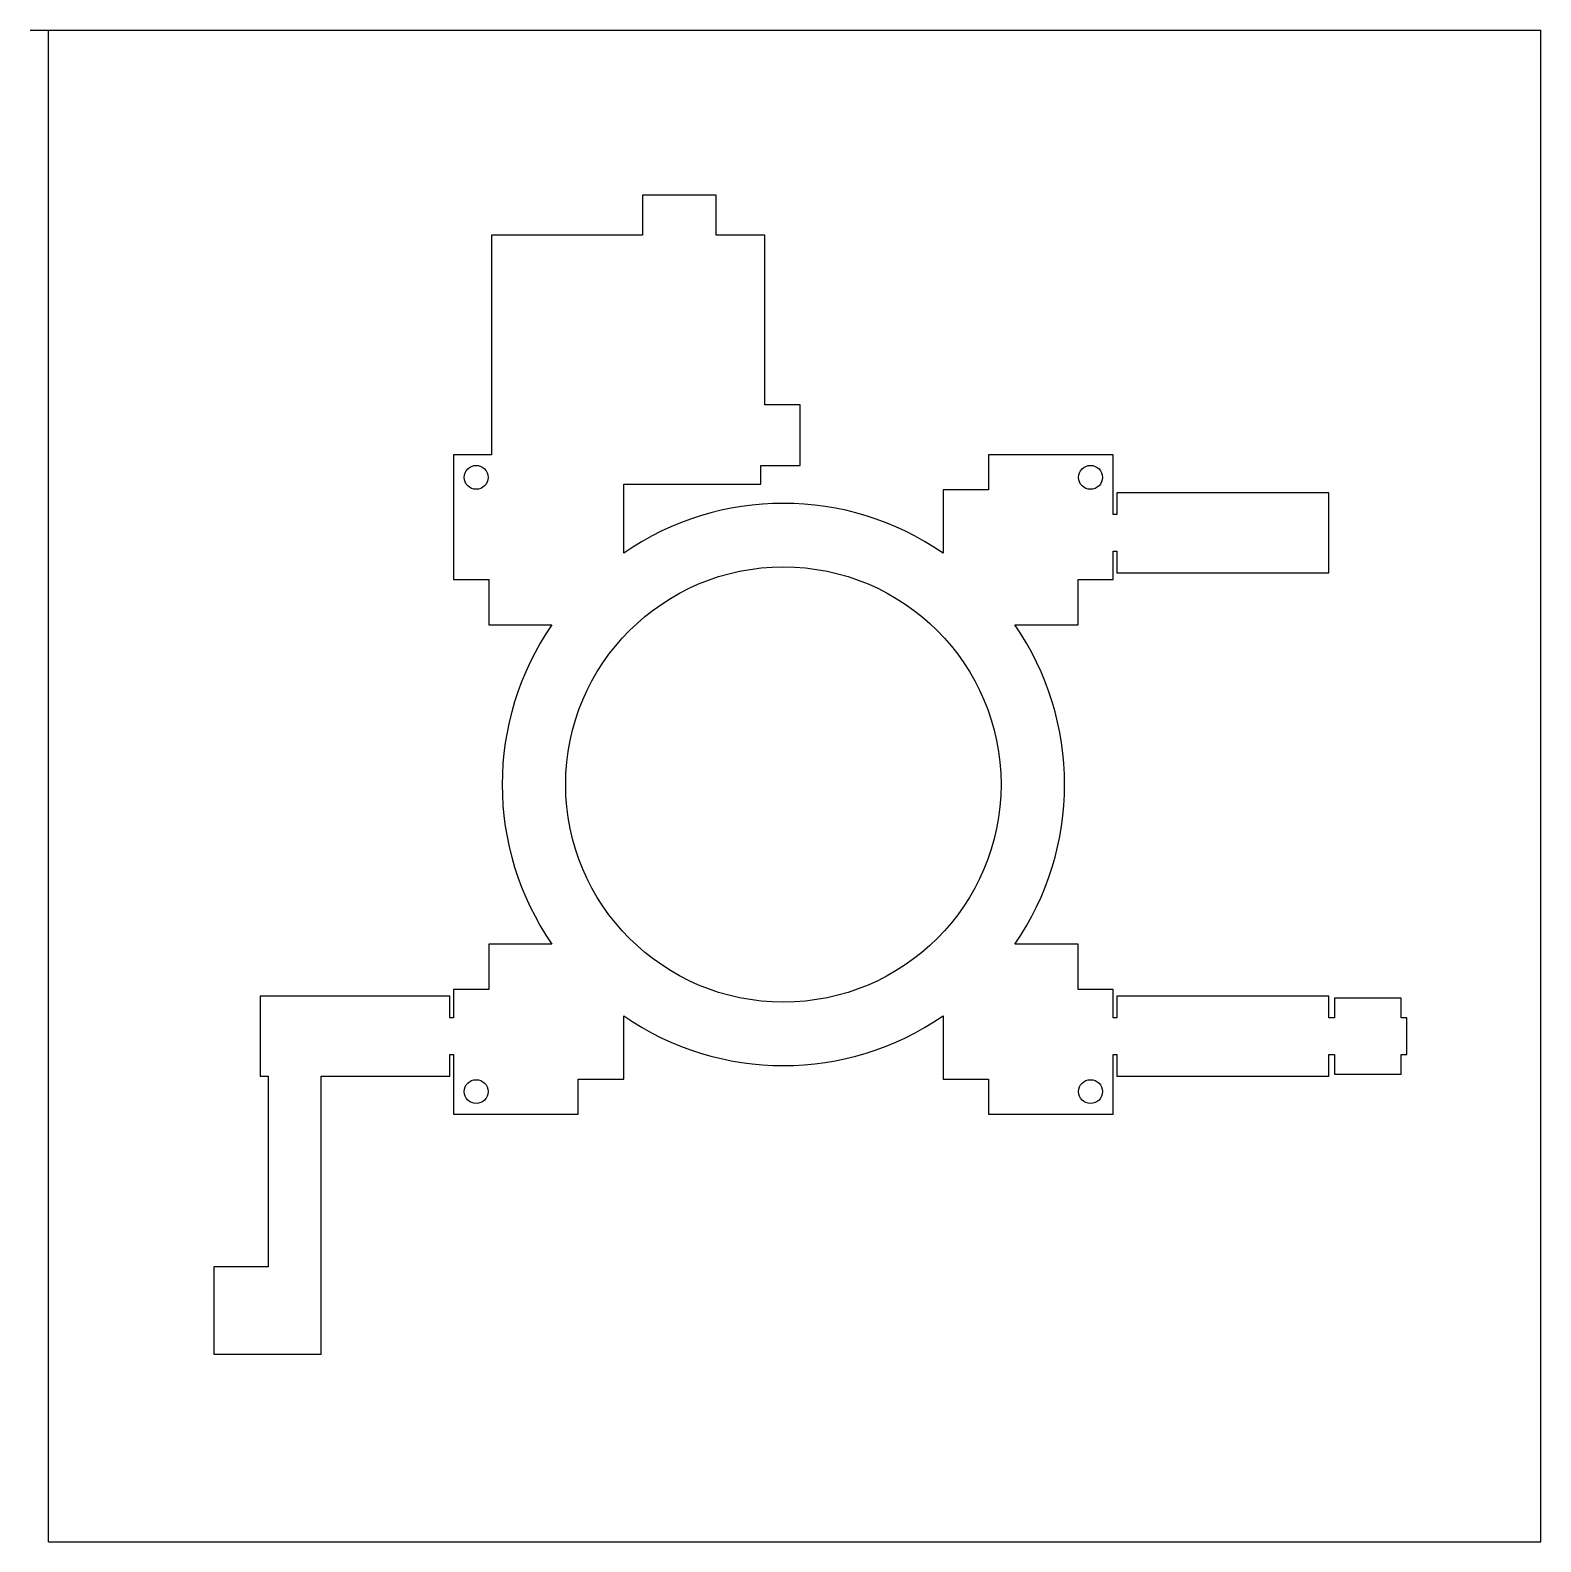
# Model space of a CAD drawing. Header units: millimetres. Extents: x -60 to 4936, y 0 to 5000.
import ezdxf

# ---------------------------------------------------------------- set-up
doc = ezdxf.new("R2010")
doc.units = ezdxf.units.MM
doc.header["$LTSCALE"] = 10
doc.layers.add('NavPLine', color=7, linetype='Continuous', true_color=0x000000)

msp = doc.modelspace()

# ---------------------------------------------------------------- linework, layer by layer
at = {"layer": 'NavPLine'}
for p, q in [((-60, 5000), (4936, 5000)), ((0, 0), (4936, 0))]:
    msp.add_line(p, q, dxfattribs=at)
for points in [[(0, 0), (0, 2594.5), (0, 2594.5), (0, 5000)], [(4936, 0), (4936, 5000)]]:
    msp.add_lwpolyline(points, dxfattribs=at)
msp.add_lwpolyline([(1665.4, 3033, 0.311397), (1665.4, 1977), (1456.5, 1977), (1456.5, 1826.5), (1340, 1826.5), (1340, 1733), (1328, 1733), (1328, 1805), (701, 1805), (701, 1540), (727, 1540), (727, 909), (547, 909), (547, 621), (902, 621), (902, 1540), (1328, 1540), (1328, 1612), (1340, 1612), (1340, 1414), (1752.5, 1414), (1752.5, 1530.5), (1903, 1530.5), (1903, 1739.4, 0.311397), (2959, 1739.4), (2959, 1530.5), (3109.5, 1530.5), (3109.5, 1414), (3522, 1414), (3522, 1612), (3534, 1612), (3534, 1540), (4235, 1540), (4235, 1612), (4254, 1612), (4254, 1547), (4474, 1547), (4474, 1612), (4493, 1612), (4493, 1733), (4474, 1733), (4474, 1798), (4254, 1798), (4254, 1733), (4235, 1733), (4235, 1805), (3534, 1805), (3534, 1733), (3522, 1733), (3522, 1805), (3522, 1826.5), (3405.5, 1826.5), (3405.5, 1977), (3196.6, 1977, 0.311397), (3196.6, 3033), (3405.5, 3033), (3405.5, 3183.5), (3522, 3183.5), (3522, 3277), (3534, 3277), (3534, 3205), (4235, 3205), (4235, 3470), (3534, 3470), (3534, 3398), (3522, 3398), (3522, 3596), (3109.5, 3596), (3109.5, 3479.5), (2959, 3479.5), (2959, 3270.6, 0.311397), (1903, 3270.6), (1903, 3498.5), (2356, 3498.5), (2356, 3560.5), (2487, 3560.5), (2487, 3760.5), (2369.5, 3760.5), (2369.5, 4322), (2208.5, 4322), (2208.5, 4454.5), (1965, 4454.5), (1965, 4322), (1466, 4322), (1466, 3596), (1340, 3596), (1340, 3183.5), (1456.5, 3183.5), (1456.5, 3033), (1665.4, 3033)], format="xyb", dxfattribs=at)
for centre, radius in [((1415, 3521), 39.5), ((3447, 3521), 39.5), ((2431, 2505), 720), ((1415, 1489), 39.5), ((3447, 1489), 39.5)]:
    msp.add_circle(centre, radius, dxfattribs=at)

doc.saveas('drawing.dxf')
